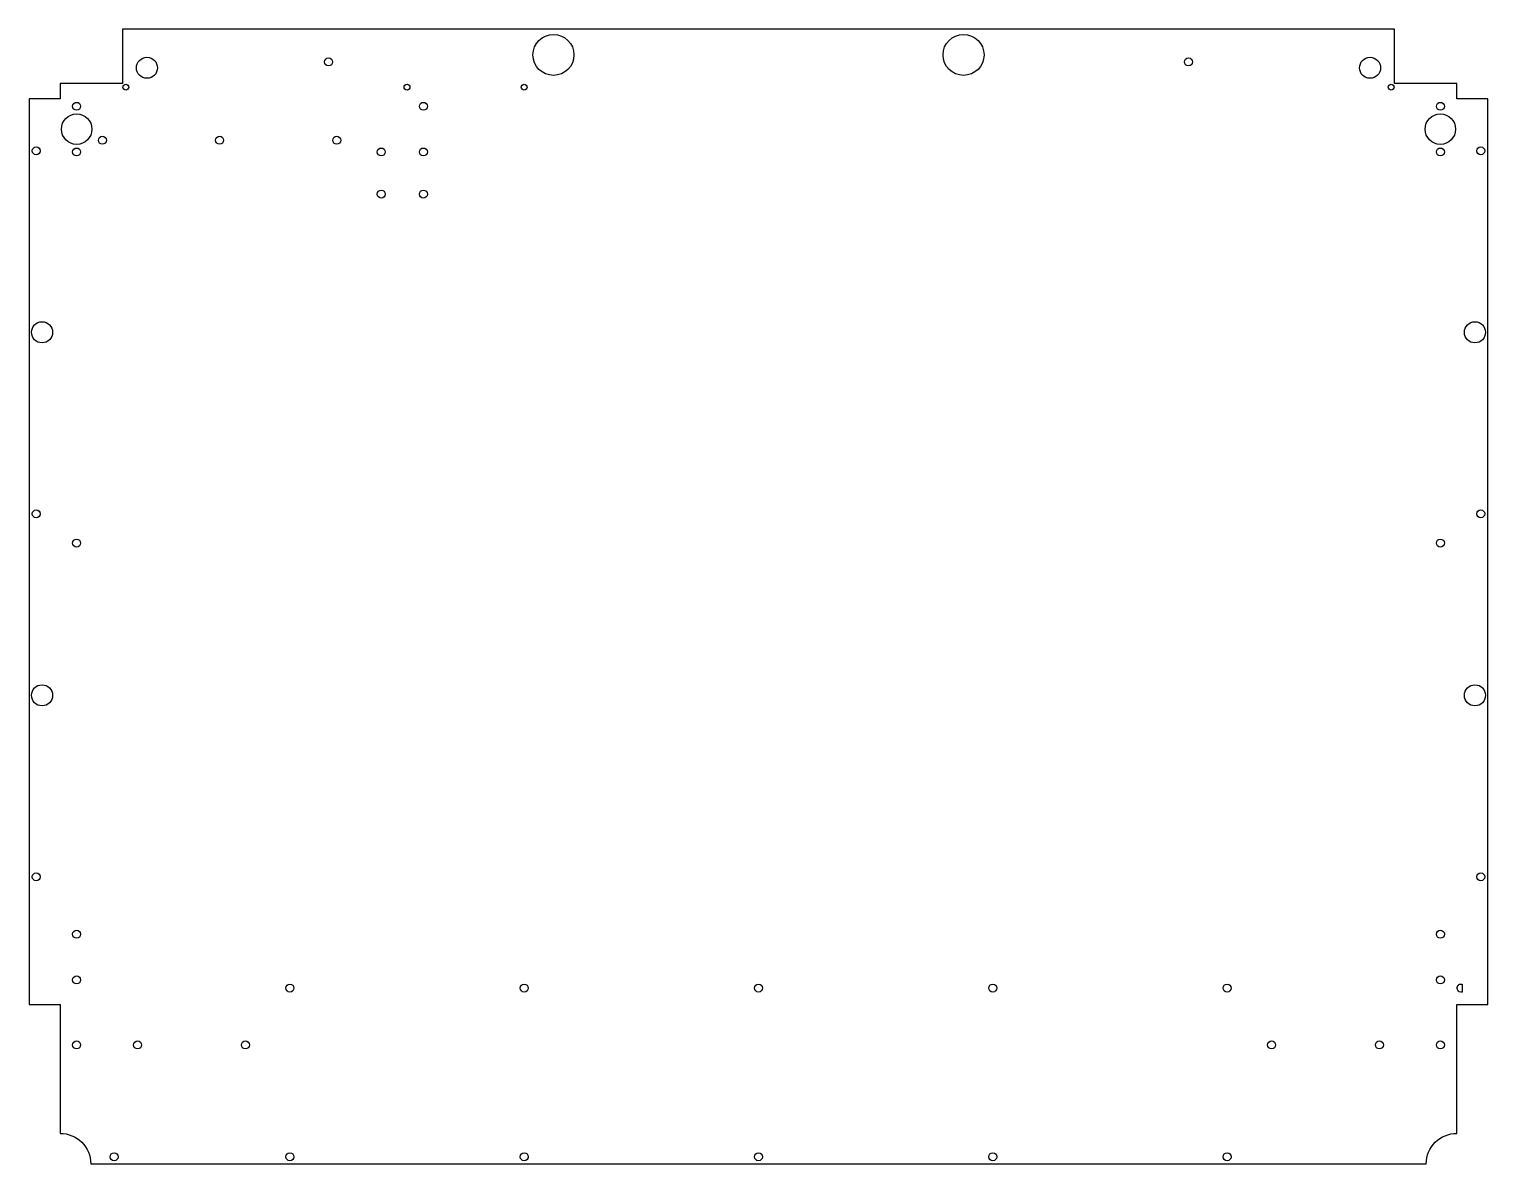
# Model space of a CAD drawing. Header units: millimetres. Extents: x -26 to 596, y 0 to 484.
import ezdxf

# ---------------------------------------------------------------- set-up
doc = ezdxf.new("R2010")
doc.units = ezdxf.units.MM
doc.layers.get('0').update_dxf_attribs({"linetype": 'CONTINUOUS'})

msp = doc.modelspace()

# ---------------------------------------------------------------- linework, layer by layer
msp.add_line((585.26, 76.75), (585.26, 73.35))
msp.add_lwpolyline([(583, 461.23), (556.4, 461.23), (556.4, 484.5), (13.6, 484.5), (13.6, 461.23), (-13, 461.23), (-13, 457.23), (-13, 456.02), (-13, 454.81), (-26.26, 454.81), (-26.26, 68.05), (-13, 68.05), (-13, 65.79), (-13, 41.52), (-13, 23.26), (-13, 13, -0.414214), (0, 0), (570, 0, -0.414214), (583, 13), (583, 23.26), (583, 41.52), (583, 65.79), (583, 68.05), (596.26, 68.05), (596.26, 454.81), (583, 454.81), (583, 456.02), (583, 457.23)], format="xyb", close=True)
for centre, radius in [((197.5, 473.5), 8.75), ((372.5, 473.5), 8.75), ((24, 468), 4.5), ((101.5, 470.5), 1.7), ((468.5, 470.5), 1.7), ((546, 468), 4.5), ((15, 459.73), 1.25), ((135, 459.73), 1.25), ((185, 459.73), 1.25), ((555, 459.73), 1.25), ((-6, 441.8), 6.5), ((-6, 451.55), 1.7), ((142, 451.55), 1.7), ((576, 441.8), 6.5), ((576, 451.55), 1.7), ((5, 437.05), 1.7), ((55, 437.05), 1.7), ((105, 437.05), 1.7), ((-23.26, 432.55), 1.7), ((-6, 432.05), 1.7), ((124, 432.05), 1.7), ((142, 432.05), 1.7), ((576, 432.05), 1.7), ((593.26, 432.55), 1.7), ((124, 414.05), 1.7), ((142, 414.05), 1.7), ((-20.76, 355.05), 4.5), ((590.76, 355.05), 4.5), ((-23.26, 277.55), 1.7), ((593.26, 277.55), 1.7), ((-6, 265.05), 1.7), ((576, 265.05), 1.7), ((-20.76, 200.05), 4.5), ((590.76, 200.05), 4.5), ((-23.26, 122.55), 1.7), ((593.26, 122.55), 1.7), ((-6, 98.05), 1.7), ((576, 98.05), 1.7), ((-6, 78.55), 1.7), ((85, 75.05), 1.7), ((185, 75.05), 1.7), ((285, 75.05), 1.7), ((385, 75.05), 1.7), ((485, 75.05), 1.7), ((576, 78.55), 1.7), ((-6, 50.79), 1.7), ((20, 50.79), 1.7), ((66, 50.79), 1.7), ((504, 50.79), 1.7), ((550, 50.79), 1.7), ((576, 50.79), 1.7), ((10, 3), 1.7), ((85, 3), 1.7), ((185, 3), 1.7), ((285, 3), 1.7), ((385, 3), 1.7), ((485, 3), 1.7)]:
    msp.add_circle(centre, radius)
msp.add_open_spline([(585.26, 73.35), (584.88, 73.35), (584.46, 73.32), (584.09, 73.47), (583.83, 73.57), (583.58, 73.79), (583.43, 74.1), (583.19, 74.58), (583.15, 75.24), (583.34, 75.77), (583.5, 76.23), (583.82, 76.54), (584.16, 76.66), (584.52, 76.77), (584.91, 76.75), (585.26, 76.75)], degree=3, knots=[0, 0, 0, 0, 0.1592369, 0.1592369, 0.1592369, 0.2681874, 0.2681874, 0.2681874, 0.4362189, 0.4362189, 0.4362189, 0.5803278, 0.5803278, 0.5803278, 0.728635, 0.728635, 0.728635, 0.728635])

doc.saveas('drawing.dxf')
